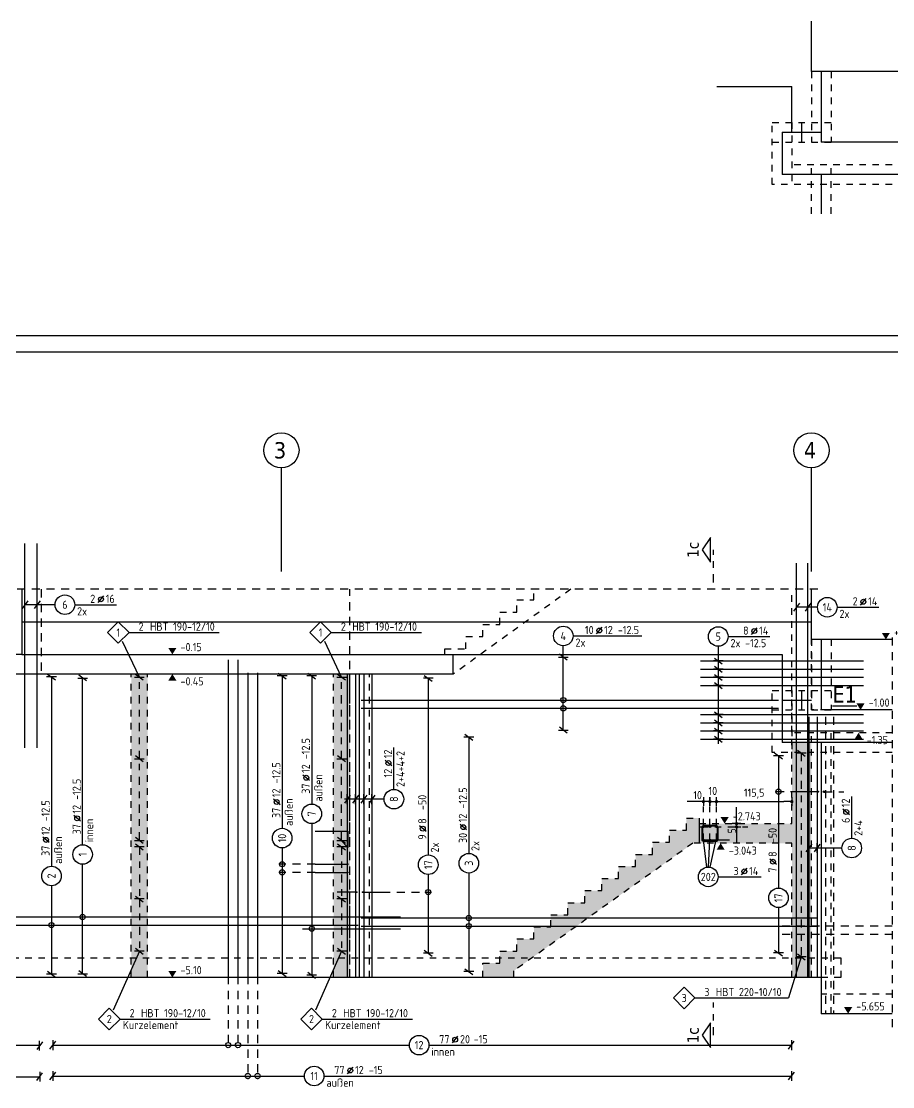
# Model space of a CAD drawing. Extents: x -13 to 84.9, y 0 to 56.9.
# Drawn here: x 12.93 to 26.28, y 18.2 to 34.52 of the extents above; entities that cross this region are included whole.
import ezdxf
from ezdxf.enums import TextEntityAlignment as Align

# ---------------------------------------------------------------- set-up
doc = ezdxf.new("R2010")
doc.units = 0
doc.header["$LTSCALE"] = 0.5
for name, pattern in [('AUSGEZOGEN', [1000.01, 1000, 0.01]), ('DASHDOT2', [0.5, 0.25, -0.125, 0, -0.125]), ('DASHDOTSMALL', [1.05, 0.5, -0.25, 0.05, -0.25]), ('DOT', [0.175, 0.05, -0.125]), ('HIDDEN', [0.375, 0.25, -0.125]), ('HIDDEN2', [0.187, 0.125, -0.062]), ('HIDDEN4', [0.12, 0.02, -0.1]), ('PUNKT', [0.175, 0.05, -0.125]), ('STRICHPUNKT2', [0.55, 0.25, -0.125, 0.05, -0.125]), ('VERDECKT', [0.375, 0.25, -0.125])]:
    doc.linetypes.add(name, pattern=pattern)
for name, color, linetype in [('ACHSEN', 7, 'Continuous'), ('AFB', 7, 'Continuous'), ('AFU', 7, 'Continuous'), ('BETON', 7, 'Continuous'), ('DRUEBER', 7, 'Continuous'), ('Fugenband', 7, 'Continuous'), ('grau_mittel', 7, 'Continuous'), ('HBT', 7, 'Continuous'), ('HILFE', 7, 'Continuous'), ('koten', 7, 'Continuous'), ('MASSE', 7, 'Continuous'), ('RAHMEN', 7, 'Continuous'), ('RND', 7, 'Continuous'), ('SCHNITTE', 7, 'Continuous'), ('SFP_Achsen', 7, 'Continuous'), ('TEXT', 7, 'Continuous'), ('VERDECKT', 7, 'Continuous')]:
    doc.layers.add(name, color=color, linetype=linetype)
doc.layers.add('NOPLOT', color=7, linetype='Continuous', plot=False)
doc.styles.add('helv', font='tahoma.ttf')
doc.styles.add('txt', font='isocp.shx')
doc.linetypes.add('AFU_50K', pattern='A,0.15,["/",Standard,S=0.2,R=0,X=-0.01,Y=-0.1],0.07,["/",Standard,S=0.2,R=0,X=-0.01,Y=-0.1],0.15', length=0.37)
doc.linetypes.add('AFU_50L', pattern='A,0.75,["/",Standard,S=0.2,R=0,X=-0.01,Y=-0.1],0.07,["/",Standard,S=0.2,R=0,X=-0.01,Y=-0.1],0.75', length=1.57)
doc.linetypes.add('AFU_50M', pattern='A,0.45,["/",Standard,S=0.2,R=0,X=-0.01,Y=-0.1],0.07,["/",Standard,S=0.2,R=0,X=-0.01,Y=-0.1],0.45', length=0.97)
doc.dimstyles.new('DOT_I', dxfattribs={"dimscale": 0.5, "dimtxt": 0.25, "dimasz": 0.25, "dimexe": 0.1, "dimexo": 0.3, "dimgap": 0.1, "dimtad": 1, "dimdec": 3, "dimzin": 3, "dimtxsty": 'txt', "dimblk": 'DOT', "dimblk1": 'DOT', "dimblk2": 'DOT', "dimsah": 1, "dimcen": 0.1, "dimse1": 1, "dimse2": 1, "dimazin": 0, "dimtfac": 1, "dimtdec": 4, "dimtix": 1, "dimtmove": 2, "dimatfit": 3, "dimfxl": 0, "dimtvp": 1, "dimtolj": 1, "dimtzin": 0, "dimarcsym": 0})

# ---------------------------------------------------------------- blocks, each defined once
blk = doc.blocks.new('okrd_o')
at = {"layer": 'koten', "color": 7, "linetype": 'Continuous'}
blk.add_solid([(-0.125, 0.202), (0.125, 0.202), (0, 0)], dxfattribs=at)
at = {"layer": 'koten', "style": 'txt'}
blk.add_attdef('OKRD', (0.25, 0.1), '', height=0.25, dxfattribs=at)
blk = doc.blocks.new('okrd_u')
at = {"layer": 'koten', "color": 7, "linetype": 'Continuous'}
blk.add_solid([(-0.125, -0.202), (0.125, -0.202), (0, 0)], dxfattribs=at)
at = {"layer": 'koten', "style": 'txt'}
blk.add_attdef('OKRD', (0.25, -0.35), '', height=0.25, dxfattribs=at)
blk = doc.blocks.new('lei_gre')
at = {"layer": 'RND', "color": 7, "linetype": 'Continuous'}
for p, q in [((-0.09, -0.12), (0.09, 0.12)), ((0, 0.15), (0, -0.15))]:
    blk.add_line(p, q, dxfattribs=at)
blk = doc.blocks.new('RND_LEI')
at = {"layer": 'RND', "color": 7, "linetype": 'Continuous'}
blk.add_line((1.022, 0.066), (1.19, 0.27), dxfattribs=at)
for centre, radius in [((0, 0), 0.3), ((1.106, 0.168), 0.075)]:
    blk.add_circle(centre, radius, dxfattribs=at)
at = {"layer": 'RND', "color": 7, "linetype": 'Continuous', "style": 'txt'}
blk.add_attdef('POSL', text='', height=0.25, dxfattribs=at).set_placement((0, 0), align=Align.MIDDLE)
blk.add_attdef('ANZ', text='', height=0.25, dxfattribs=at).set_placement((0.931, 0.057), align=Align.RIGHT)
for tag, p in [('DUM', (1.253, 0.057)), ('ABSTD', (1.674, 0.057)), ('POSTXT', (0.374, -0.327))]:
    blk.add_attdef(tag, p, '', height=0.25, dxfattribs=at)
blk = doc.blocks.new('HBT_LEI')
at = {"layer": 'HBT', "color": 7, "linetype": 'Continuous'}
blk.add_lwpolyline([(-0.33, 0), (0, 0.33), (0.33, 0), (0, -0.33)], close=True, dxfattribs=at)
at = {"layer": 'HBT', "color": 7, "linetype": 'Continuous', "style": 'txt'}
blk.add_attdef('POSH', text='', height=0.25, dxfattribs=at).set_placement((0, -0.126), align=Align.CENTER)
blk.add_attdef('STKH', text='', height=0.25, dxfattribs=at).set_placement((0.776, 0.055), align=Align.RIGHT)
at = {"layer": 'HBT', "style": 'txt'}
for tag, p in [('ARTH', (0.973, 0.055)), ('TEXTH', (0.415, -0.309))]:
    blk.add_attdef(tag, p, '', height=0.25, dxfattribs=at)
blk = doc.blocks.new('DOT')
at = {"layer": 'MASSE', "color": 7, "linetype": 'Continuous'}
for p, q in [((0, 0), (-1, 0)), ((0, 0.54), (0, -0.54))]:
    blk.add_line(p, q, dxfattribs=at)
at = {"layer": 'MASSE', "color": 7, "linetype": 'Continuous', "const_width": 0.2}
blk.add_lwpolyline([(-0.1, 0, 1), (0.1, 0, 1)], format="xyb", close=True, dxfattribs=at)
blk = doc.blocks.new('*D1211')
at = {"layer": 'Defpoints', "color": 0, "linetype": 'AUSGEZOGEN', "transparency": 16777216}
for p in [(23.383, 22.565), (23.383, 22.565), (23.483, 22.565)]:
    blk.add_point(p, dxfattribs=at)
at = {"layer": 'MASSE', "color": 0, "linetype": 'AUSGEZOGEN', "lineweight": -2, "transparency": 16777216}
for p, q in [((23.258, 22.565), (23.133, 22.565)), ((23.483, 22.565), (23.383, 22.565)), ((23.608, 22.565), (23.733, 22.565))]:
    blk.add_line(p, q, dxfattribs=at)
at = {"layer": 'MASSE', "color": 0, "linetype": 'AUSGEZOGEN', "lineweight": -2, "transparency": 16777216, "xscale": 0.125, "yscale": 0.125, "zscale": 0.125}
blk.add_blockref('DOT', (23.383, 22.565), dxfattribs=at)
at = {"layer": 'MASSE', "color": 0, "linetype": 'AUSGEZOGEN', "lineweight": -2, "transparency": 16777216, "xscale": 0.125, "yscale": 0.125, "zscale": 0.125, "rotation": 180}
blk.add_blockref('DOT', (23.483, 22.565), dxfattribs=at)
at = {"layer": 'MASSE', "color": 0, "linetype": 'AUSGEZOGEN', "transparency": 16777216, "insert": (23.294, 22.664), "char_height": 0.125, "attachment_point": 5, "style": 'txt'}
blk.add_mtext('\\A1;10', dxfattribs=at)
blk = doc.blocks.new('*D1212')
at = {"layer": 'Defpoints', "color": 0, "linetype": 'AUSGEZOGEN', "transparency": 16777216}
for p in [(23.483, 22.565), (23.583, 22.565), (23.583, 22.565)]:
    blk.add_point(p, dxfattribs=at)
at = {"layer": 'MASSE', "color": 0, "linetype": 'AUSGEZOGEN', "lineweight": -2, "transparency": 16777216}
for p, q in [((23.358, 22.565), (23.233, 22.565)), ((23.483, 22.565), (23.583, 22.565)), ((23.708, 22.565), (23.833, 22.565))]:
    blk.add_line(p, q, dxfattribs=at)
at = {"layer": 'MASSE', "color": 0, "linetype": 'AUSGEZOGEN', "lineweight": -2, "transparency": 16777216, "xscale": 0.125, "yscale": 0.125, "zscale": 0.125}
blk.add_blockref('DOT', (23.483, 22.565), dxfattribs=at)
at = {"layer": 'MASSE', "color": 0, "linetype": 'AUSGEZOGEN', "lineweight": -2, "transparency": 16777216, "xscale": 0.125, "yscale": 0.125, "zscale": 0.125, "rotation": 180}
blk.add_blockref('DOT', (23.583, 22.565), dxfattribs=at)
at = {"layer": 'MASSE', "color": 0, "linetype": 'AUSGEZOGEN', "transparency": 16777216, "insert": (23.527, 22.729), "char_height": 0.125, "attachment_point": 5, "style": 'txt'}
blk.add_mtext('\\A1;10', dxfattribs=at)
blk = doc.blocks.new('*D1213')
at = {"layer": 'Defpoints', "color": 0, "linetype": 'AUSGEZOGEN', "transparency": 16777216}
for p in [(23.583, 22.565), (24.738, 22.565), (24.738, 22.565)]:
    blk.add_point(p, dxfattribs=at)
at = {"layer": 'MASSE', "color": 0, "linetype": 'AUSGEZOGEN', "lineweight": -2, "transparency": 16777216}
blk.add_line((23.708, 22.565), (24.613, 22.565), dxfattribs=at)
at = {"layer": 'MASSE', "color": 0, "linetype": 'AUSGEZOGEN', "lineweight": -2, "transparency": 16777216, "xscale": 0.125, "yscale": 0.125, "zscale": 0.125, "rotation": 180}
blk.add_blockref('DOT', (23.583, 22.565), dxfattribs=at)
at = {"layer": 'MASSE', "color": 0, "linetype": 'AUSGEZOGEN', "lineweight": -2, "transparency": 16777216, "xscale": 0.125, "yscale": 0.125, "zscale": 0.125}
blk.add_blockref('DOT', (24.738, 22.565), dxfattribs=at)
at = {"layer": 'MASSE', "color": 0, "linetype": 'AUSGEZOGEN', "transparency": 16777216, "insert": (24.161, 22.687), "char_height": 0.125, "attachment_point": 5, "style": 'txt'}
blk.add_mtext('\\A1;115,5', dxfattribs=at)
blk = doc.blocks.new('SCHN-2')
at = {"layer": 'SCHNITTE', "color": 6, "linetype": 'Continuous'}
blk.add_lwpolyline([(0.378, 0.088), (0, 0.34), (-0.378, 0.088)], close=True, dxfattribs=at)
at = {"layer": 'SCHNITTE', "color": 1, "linetype": 'DASHDOTSMALL', "style": 'helv'}
blk.add_attdef('SCHN-2', text='', height=0.35, dxfattribs=at).set_placement((0, 0.45), align=Align.CENTER)
blk = doc.blocks.new('*D1222')
at = {"layer": 'Defpoints', "color": 0, "linetype": 'AUSGEZOGEN', "transparency": 16777216}
for p in [(23.891, 22.227), (23.891, 22.227), (23.891, 22.177)]:
    blk.add_point(p, dxfattribs=at)
at = {"layer": 'MASSE', "color": 0, "linetype": 'AUSGEZOGEN', "lineweight": -2, "transparency": 16777216}
for p, q in [((23.891, 22.352), (23.891, 22.477)), ((23.891, 22.177), (23.891, 22.227)), ((23.891, 22.052), (23.891, 21.927))]:
    blk.add_line(p, q, dxfattribs=at)
at = {"layer": 'MASSE', "color": 0, "linetype": 'AUSGEZOGEN', "lineweight": -2, "transparency": 16777216, "xscale": 0.125, "yscale": 0.125, "zscale": 0.125}
for p, rotation in [((23.891, 22.227), 270), ((23.891, 22.177), 90)]:
    blk.add_blockref('DOT', p, dxfattribs=dict(at, rotation=rotation))
at = {"layer": 'MASSE', "color": 0, "linetype": 'AUSGEZOGEN', "transparency": 16777216, "insert": (23.819, 22.117), "char_height": 0.125, "attachment_point": 5, "rotation": 90, "style": 'txt'}
blk.add_mtext('\\A1;5', dxfattribs=at)
blk = doc.blocks.new('A1-35-0')
at = {"layer": 'RAHMEN'}
blk.add_line((118.9, 59.4), (0, 59.4), dxfattribs=at)
at = {"layer": 'RAHMEN', "color": 5}
blk.add_line((118.4, 58.9), (2, 58.9), dxfattribs=at)

msp = doc.modelspace()

# ---------------------------------------------------------------- hatches: boundary and pattern name
at = {"layer": 'grau_mittel'}
for points in [[(14.86349, 24.51969), (14.61349, 24.51969), (14.61349, 19.86969), (14.86349, 19.86969)], [(17.71349, 19.86969), (17.96349, 19.86969), (17.96349, 24.51969), (17.71349, 24.51969)], [(23.31849, 22.2271), (23.31849, 22.3121), (23.12349, 22.3121), (23.12349, 22.12691), (22.86349, 22.12691), (22.86349, 21.94173), (22.60349, 21.94173), (22.60349, 21.75654), (22.34349, 21.75654), (22.34349, 21.57136), (22.08349, 21.57136), (22.08349, 21.38617), (21.82349, 21.38617), (21.82349, 21.20099), (21.56349, 21.20099), (21.56349, 21.0158), (21.30349, 21.0158), (21.30349, 20.83061), (21.04349, 20.83061), (21.04349, 20.64543), (20.78349, 20.64543), (20.78349, 20.46024), (20.52349, 20.46024), (20.52349, 20.27506), (20.26349, 20.27506), (20.26349, 20.08987), (20.00349, 20.08987), (20.00349, 19.86969), (20.47397, 19.86969), (20.47397, 19.96969), (23.22217, 21.9271), (24.73849, 21.9271), (24.73849, 19.86969), (25.03849, 19.86969), (25.03849, 23.46969), (24.73849, 23.46969), (24.73849, 22.2271)]]:
    msp.add_hatch(color=61, dxfattribs=at).paths.add_polyline_path(points)

# ---------------------------------------------------------------- linework, layer by layer
at = {"layer": 'ACHSEN', "color": 140, "linetype": 'AUSGEZOGEN'}
for p, q in [((16.91349, 26.08903), (16.91349, 27.67713)), ((25.03849, 26.08903), (25.03849, 27.67713))]:
    msp.add_line(p, q, dxfattribs=at)
at = {"layer": 'ACHSEN', "color": 102, "linetype": 'DASHDOT2'}
for p, q in [((23.38349, 22.1771), (23.38349, 22.48809)), ((23.48349, 22.1771), (23.48349, 22.48809)), ((23.58349, 22.1771), (23.58349, 22.48809)), ((23.33183, 22.1771), (24.06424, 22.1771))]:
    msp.add_line(p, q, dxfattribs=at)
at = {"layer": 'AFB', "color": 1, "linetype": 'AUSGEZOGEN'}
msp.add_line((24.88849, 32.97171), (24.88849, 32.67171), dxfattribs=at)
at = {"layer": 'AFU', "color": 8, "linetype": 'AFU_50M'}
for p, q in [((25.18849, 33.75171), (25.18849, 32.67171)), ((24.73849, 32.82171), (24.73849, 33.52171)), ((24.58849, 32.82171), (25.18849, 32.82171)), ((24.58849, 32.82171), (24.58849, 32.17171)), ((25.18849, 25.04969), (25.18849, 23.96969)), ((24.58849, 24.81969), (24.58849, 23.46969)), ((24.58849, 24.11969), (25.03849, 24.11969))]:
    msp.add_line(p, q, dxfattribs=at)
at = {"layer": 'AFU', "color": 8, "linetype": 'AFU_50L'}
for p, q in [((23.58849, 33.52171), (24.73849, 33.52171)), ((32.82349, 32.67171), (25.18849, 32.67171)), ((32.52349, 32.17171), (24.58849, 32.17171)), ((25.18849, 32.17171), (25.18849, 31.57171)), ((12.93349, 25.31969), (25.03849, 25.31969)), ((12.93349, 24.81969), (24.58849, 24.81969)), ((19.54866, 24.51969), (4.88849, 24.51969)), ((18.11349, 19.86969), (18.11349, 24.51969)), ((26.277, 23.96969), (25.18849, 23.96969)), ((26.277, 23.46969), (24.58849, 23.46969)), ((25.18849, 23.46969), (25.18849, 19.31469)), ((25.18849, 19.86969), (10.78849, 19.86969)), ((26.277, 19.31469), (25.18849, 19.31469))]:
    msp.add_line(p, q, dxfattribs=at)
at = {"layer": 'AFU', "color": 8, "linetype": 'AFU_50K'}
msp.add_line((19.54866, 24.51969), (19.54866, 24.81969), dxfattribs=at)
at = {"layer": 'AFU', "color": 1, "linetype": 'AUSGEZOGEN'}
msp.add_line((24.88849, 24.26969), (24.88849, 23.96969), dxfattribs=at)
at = {"layer": 'BETON', "color": 6, "linetype": 'AUSGEZOGEN'}
for p, q in [((25.03849, 33.75171), (25.03849, 34.52171)), ((32.82349, 33.75171), (25.03849, 33.75171)), ((12.93349, 25.81969), (12.93349, 24.81969)), ((25.03849, 25.04969), (25.03849, 25.81969)), ((26.277, 25.04969), (25.03849, 25.04969)), ((12.93349, 24.81969), (10.88349, 24.81969))]:
    msp.add_line(p, q, dxfattribs=at)
at = {"layer": 'DRUEBER', "color": 7, "linetype": 'DOT'}
for p, q in [((21.35121, 25.81969), (19.54866, 24.51969)), ((20.78349, 25.65469), (20.78349, 25.81969)), ((20.52349, 25.46719), (20.52349, 25.65469)), ((20.52349, 25.65469), (20.78349, 25.65469)), ((20.26349, 25.27969), (20.26349, 25.46719)), ((20.26349, 25.46719), (20.52349, 25.46719)), ((20.00349, 25.09219), (20.00349, 25.27969)), ((20.00349, 25.27969), (20.26349, 25.27969)), ((19.74349, 24.90469), (19.74349, 25.09219)), ((19.74349, 25.09219), (20.00349, 25.09219)), ((12.93349, 24.81969), (19.41849, 24.81969)), ((19.41849, 24.81969), (19.41849, 24.90469)), ((19.41849, 24.90469), (19.74349, 24.90469)), ((14.61349, 24.51969), (10.78849, 24.51969)), ((17.71349, 24.51969), (14.86349, 24.51969)), ((19.54866, 24.51969), (17.96349, 24.51969)), ((23.12349, 22.12691), (23.12349, 22.3121)), ((23.12349, 22.3121), (23.31849, 22.3121)), ((23.31849, 22.3121), (23.31849, 22.2271)), ((23.31849, 22.2271), (24.73849, 22.2271)), ((22.86349, 21.94173), (22.86349, 22.12691)), ((22.86349, 22.12691), (23.12349, 22.12691)), ((23.22217, 21.9271), (20.47397, 19.96969)), ((22.60349, 21.75654), (22.60349, 21.94173)), ((22.60349, 21.94173), (22.86349, 21.94173)), ((24.73849, 21.9271), (23.22217, 21.9271)), ((22.34349, 21.57136), (22.34349, 21.75654)), ((22.34349, 21.75654), (22.60349, 21.75654)), ((22.08349, 21.38617), (22.08349, 21.57136)), ((22.08349, 21.57136), (22.34349, 21.57136)), ((21.82349, 21.20099), (21.82349, 21.38617)), ((21.82349, 21.38617), (22.08349, 21.38617)), ((21.56349, 21.0158), (21.56349, 21.20099)), ((21.56349, 21.20099), (21.82349, 21.20099)), ((21.30349, 20.83061), (21.30349, 21.0158)), ((21.30349, 21.0158), (21.56349, 21.0158)), ((21.04349, 20.64543), (21.04349, 20.83061)), ((21.04349, 20.83061), (21.30349, 20.83061)), ((20.78349, 20.46024), (20.78349, 20.64543)), ((20.78349, 20.64543), (21.04349, 20.64543)), ((20.52349, 20.27506), (20.52349, 20.46024)), ((20.52349, 20.46024), (20.78349, 20.46024)), ((20.26349, 20.08987), (20.26349, 20.27506)), ((20.26349, 20.27506), (20.52349, 20.27506)), ((20.00349, 19.86969), (20.00349, 20.08987)), ((20.00349, 20.08987), (20.26349, 20.08987)), ((20.47397, 19.96969), (20.47397, 19.86969))]:
    msp.add_line(p, q, dxfattribs=at)
at = {"layer": 'DRUEBER', "color": 7, "linetype": 'PUNKT'}
for p, q in [((24.73849, 22.2271), (24.73849, 25.81969)), ((25.03849, 23.96969), (25.03849, 25.04969)), ((14.61349, 19.86969), (14.61349, 24.51969)), ((14.86349, 19.86969), (14.86349, 24.51969)), ((17.71349, 19.86969), (17.71349, 24.51969)), ((17.96349, 19.86969), (17.96349, 24.51969)), ((26.277, 23.96969), (25.03849, 23.96969)), ((25.03849, 19.86969), (25.03849, 23.61969)), ((26.277, 23.61969), (25.03849, 23.61969)), ((24.73849, 19.86969), (24.73849, 21.9271))]:
    msp.add_line(p, q, dxfattribs=at)
at = {"layer": 'Fugenband', "color": 102, "linetype": 'HIDDEN4'}
for p, q in [((25.03849, 33.75171), (25.03849, 32.67171)), ((25.33849, 33.75171), (25.33849, 32.67171)), ((24.43849, 32.02171), (24.43849, 32.97171)), ((24.43849, 32.97171), (25.33849, 32.97171)), ((24.73849, 32.97171), (24.73849, 32.02171)), ((24.43849, 32.67171), (25.33849, 32.67171)), ((32.67349, 32.32171), (24.73849, 32.32171)), ((25.03849, 31.57171), (25.03849, 32.32171)), ((25.33849, 31.57171), (25.33849, 32.32171)), ((32.67349, 32.02171), (24.43849, 32.02171)), ((25.03849, 25.04969), (25.03849, 23.96969)), ((25.33849, 25.04969), (25.33849, 23.96969)), ((17.96349, 19.86969), (17.96349, 24.51969)), ((18.26349, 19.86969), (18.26349, 24.51969)), ((24.43849, 23.31969), (24.43849, 24.26969)), ((24.43849, 24.26969), (25.33849, 24.26969)), ((24.73849, 24.26969), (24.73849, 23.31969)), ((24.43849, 23.96969), (25.33849, 23.96969)), ((26.277, 23.61969), (24.73849, 23.61969)), ((25.03849, 19.86969), (25.03849, 23.61969)), ((25.33849, 19.31469), (25.33849, 23.61969)), ((26.277, 23.31969), (24.43849, 23.31969)), ((10.78849, 20.16969), (25.48849, 20.16969)), ((25.48849, 20.16969), (25.48849, 19.86969)), ((25.48849, 19.86969), (25.18849, 19.86969)), ((26.277, 19.61469), (25.18849, 19.61469))]:
    msp.add_line(p, q, dxfattribs=at)
at = {"layer": 'HBT', "color": 7, "linetype": 'AUSGEZOGEN'}
for p, q in [((14.57909, 25.15596), (15.96087, 25.15596)), ((17.67909, 25.15596), (19.06087, 25.15596)), ((14.73648, 24.46969), (14.47787, 25.02019)), ((17.83648, 24.46969), (17.57787, 25.02019)), ((14.73648, 20.27282), (14.33672, 19.37021)), ((17.83648, 20.27282), (17.43672, 19.37021)), ((24.88317, 20.18583), (24.68828, 19.55645)), ((23.25246, 19.55645), (24.68828, 19.55645)), ((14.44097, 19.23306), (15.82276, 19.23306)), ((17.54097, 19.23306), (18.92276, 19.23306))]:
    msp.add_line(p, q, dxfattribs=at)
at = {"layer": 'HBT', "color": 6, "linetype": 'STRICHPUNKT2'}
for p, q in [((14.73648, 23.21969), (14.73648, 24.46969)), ((17.83648, 23.21969), (17.83648, 24.46969)), ((14.73648, 21.96969), (14.73648, 23.21969)), ((17.83648, 21.96969), (17.83648, 23.21969)), ((24.88317, 23.30838), (24.88317, 20.18583)), ((14.73648, 21.87282), (14.73648, 21.07282)), ((17.83648, 21.87282), (17.83648, 21.07282)), ((14.73648, 21.07282), (14.73648, 20.27282)), ((17.83648, 21.07282), (17.83648, 20.27282))]:
    msp.add_line(p, q, dxfattribs=at)
at = {"layer": 'HBT', "color": 7, "linetype": 'VERDECKT'}
for p, q in [((14.73648, 23.21969), (14.73648, 23.21969)), ((14.73648, 21.07282), (14.73648, 21.07282)), ((17.83648, 21.07282), (17.83648, 21.07282))]:
    msp.add_line(p, q, dxfattribs=at)
at = {"layer": 'HILFE', "color": 102, "linetype": 'HIDDEN'}
for p, q in [((25.13849, 25.81969), (12.83349, 25.81969)), ((26.277, 25.08183), (26.277, 19.06967))]:
    msp.add_line(p, q, dxfattribs=at)
at = {"layer": 'NOPLOT', "color": 191, "linetype": 'AUSGEZOGEN'}
for p, q in [((23.31849, 22.24308), (23.31849, 21.9271)), ((23.38349, 21.9771), (23.78085, 21.9771)), ((23.48349, 21.9701), (23.52196, 21.9701))]:
    msp.add_line(p, q, dxfattribs=at)
at = {"layer": 'NOPLOT', "color": 191, "linetype": 'Continuous'}
msp.add_lwpolyline([(17.43229, 22.11143), (17.93229, 22.11143), (17.93229, 21.86143), (17.82955, 21.97073)], dxfattribs=at)
at = {"layer": 'NOPLOT', "color": 191, "linetype": 'AUSGEZOGEN'}
for points in [[(23.57849, 22.1971), (23.38849, 22.1971, 0.41421356), (23.35849, 22.1671), (23.35849, 21.9871, 0.41421356), (23.38849, 21.9571), (23.57849, 21.9571, 0.41421356), (23.60849, 21.9871), (23.60849, 22.1671, 0.41421356)], [(23.57849, 22.1871), (23.38849, 22.1871, 0.41421356), (23.36849, 22.1671), (23.36849, 21.9871, 0.41421356), (23.38849, 21.9671), (23.57849, 21.9671, 0.41421356), (23.59849, 21.9871), (23.59849, 22.1671, 0.41421356)]]:
    msp.add_lwpolyline(points, format="xyb", close=True, dxfattribs=at)
at = {"layer": 'RND', "color": 102, "linetype": 'AUSGEZOGEN'}
for p, q in [((13.44538, 25.58137), (12.97251, 25.58137)), ((25.13148, 25.54297), (24.80028, 25.54297)), ((23.61014, 24.94407), (23.61014, 23.45019)), ((18.48879, 22.60204), (17.88345, 22.60204)), ((23.43751, 21.55994), (23.38349, 21.9771)), ((23.46292, 21.56106), (23.47999, 21.9771)), ((23.48868, 21.55775), (23.57999, 21.9771)), ((25.50613, 21.85311), (24.99796, 21.85311))]:
    msp.add_line(p, q, dxfattribs=at)
at = {"layer": 'RND', "color": 7, "linetype": 'AUSGEZOGEN'}
for p, q in [((13.74538, 25.58137), (14.38538, 25.58137)), ((25.43148, 25.54297), (26.07148, 25.54297)), ((21.38463, 25.10292), (22.43713, 25.10292)), ((23.76014, 25.09407), (24.40014, 25.09407)), ((21.23463, 24.77648), (21.23463, 24.95292)), ((21.23463, 23.65878), (21.23463, 24.77648)), ((16.92581, 24.48997), (16.92581, 22.15568)), ((17.3793, 24.48983), (17.3793, 22.52719)), ((13.38982, 24.47447), (13.38982, 21.57469)), ((13.86677, 21.90444), (13.86677, 24.45796)), ((19.16493, 24.45446), (19.16493, 21.7477)), ((19.78675, 23.55176), (19.78675, 21.77038)), ((18.63879, 22.75204), (18.63879, 23.39204)), ((24.53373, 23.26722), (24.53373, 21.24015)), ((25.65613, 22.00311), (25.65613, 22.64311)), ((17.3793, 22.22719), (17.3793, 19.90646)), ((16.92581, 21.85568), (16.92581, 19.93002)), ((13.86677, 19.92801), (13.86677, 21.60444)), ((19.16493, 21.4477), (19.16493, 20.24091)), ((19.78675, 21.47038), (19.78675, 19.95921)), ((23.60677, 21.41119), (24.26677, 21.41119)), ((13.38982, 21.27469), (13.38982, 19.92123)), ((24.53373, 20.94015), (24.53373, 20.24522)), ((13.20828, 18.82581), (11.29564, 18.82581)), ((13.40922, 18.83307), (18.87508, 18.83307)), ((19.17508, 18.83307), (24.73116, 18.83307)), ((11.24327, 18.34966), (13.20944, 18.34966)), ((13.40981, 18.35975), (17.26667, 18.35975)), ((17.56667, 18.35975), (24.73437, 18.35975))]:
    msp.add_line(p, q, dxfattribs=at)
at = {"layer": 'RND', "color": 102, "linetype": 'VERDECKT'}
for p, q in [((24.84428, 22.71632), (24.48373, 22.71632)), ((17.43229, 21.6049), (16.87581, 21.6049)), ((17.43229, 21.4799), (16.87581, 21.4799)), ((18.4577, 21.17778), (19.21493, 21.17778)), ((16.09872, 19.88969), (16.09872, 18.78307)), ((16.24872, 19.88969), (16.24872, 18.78307)), ((16.39872, 19.88969), (16.39872, 18.30975)), ((16.54872, 19.88969), (16.54872, 18.30975))]:
    msp.add_line(p, q, dxfattribs=at)
at = {"layer": 'RND', "color": 7, "linetype": 'HIDDEN2'}
for p, q in [((23.38349, 21.9771), (23.38349, 22.1771)), ((23.48349, 21.9771), (23.48349, 22.1771)), ((23.58349, 21.9771), (23.58349, 22.1771))]:
    msp.add_line(p, q, dxfattribs=at)
at = {"layer": 'RND', "color": 1, "linetype": 'AUSGEZOGEN'}
for points in [[(12.98369, 23.38969), (12.98369, 26.51969)], [(13.17164, 23.38969), (13.17164, 26.51969)], [(24.81014, 19.86969), (24.81014, 26.21969)], [(24.98501, 19.86969), (24.98501, 26.21969)], [(16.09872, 24.73969), (16.09872, 19.88969)], [(16.24872, 24.73969), (16.24872, 19.88969)], [(23.33849, 24.71978), (25.83849, 24.71978)], [(16.39872, 24.53969), (16.39872, 19.88969)], [(16.54872, 24.53969), (16.54872, 19.88969)], [(17.92418, 24.51969), (17.92418, 19.86969)], [(18.04969, 24.51969), (18.04969, 19.86969)], [(18.17729, 24.51969), (18.17729, 19.86969)], [(18.3028, 24.51969), (18.3028, 19.86969)], [(23.33849, 24.59478), (25.83849, 24.59478)], [(23.33849, 24.46978), (25.83849, 24.46978)], [(23.33849, 24.34478), (25.83849, 24.34478)], [(18.1361, 24.12001), (24.5361, 24.12001)], [(18.1361, 23.99501), (24.5361, 23.99501)], [(23.33849, 23.89703), (25.83849, 23.89703)], [(24.99918, 23.86586), (24.99918, 19.86969)], [(25.12469, 23.86586), (25.12469, 19.86969)], [(23.33849, 23.77203), (25.83849, 23.77203)], [(23.33849, 23.64703), (25.83849, 23.64703)], [(23.33849, 23.52203), (25.83849, 23.52203)], [(25.14428, 22.71632), (24.84428, 22.71632)], [(17.43229, 21.6049), (17.93229, 21.6049)], [(17.43229, 21.4799), (17.93229, 21.4799)], [(18.06928, 21.17778), (17.76928, 21.17778)], [(18.1577, 21.17778), (18.4577, 21.17778)], [(11.18849, 20.79706), (18.73849, 20.79706)], [(18.1361, 20.78154), (25.1361, 20.78154)], [(11.18849, 20.67206), (18.08849, 20.67206)], [(17.23849, 20.61625), (18.73849, 20.61625)], [(18.1361, 20.65654), (25.1361, 20.65654)]]:
    msp.add_lwpolyline(points, dxfattribs=at)
at = {"layer": 'RND', "color": 7, "linetype": 'HIDDEN'}
for points in [[(25.25229, 23.86586), (25.25229, 19.31469)], [(25.3778, 23.86586), (25.3778, 19.31469)], [(25.2327, 22.71632), (25.5327, 22.71632)], [(24.58849, 20.6586), (26.277, 20.6586)], [(24.58849, 20.5336), (26.277, 20.5336)]]:
    msp.add_lwpolyline(points, dxfattribs=at)
at = {"layer": 'RND', "color": 7, "linetype": 'AUSGEZOGEN'}
for points, const_width in [([(25.13728, 22.71632, 1), (25.15128, 22.71632, 1)], 0.014), ([(23.37999, 22.1771, 1), (23.38699, 22.1771, 1)], 0.007), ([(23.47999, 22.1771, 1), (23.48699, 22.1771, 1)], 0.007), ([(23.57999, 22.1771, 1), (23.58699, 22.1771, 1)], 0.007), ([(23.37999, 21.9771, -1), (23.38699, 21.9771, -1)], 0.007), ([(23.47999, 21.9771, 1), (23.48699, 21.9771, 1)], 0.007), ([(23.57999, 21.9771, -1), (23.58699, 21.9771, -1)], 0.007), ([(17.92604, 21.6049, 1), (17.93854, 21.6049, 1)], 0.0125), ([(17.92604, 21.4799, 1), (17.93854, 21.4799, 1)], 0.0125), ([(18.06228, 21.17778, 1), (18.07628, 21.17778, 1)], 0.014), ([(18.1647, 21.17778, -1), (18.1507, 21.17778, -1)], 0.014)]:
    msp.add_lwpolyline(points, format="xyb", close=True, dxfattribs=dict(at, const_width=const_width))
for centre, radius in [((21.23463, 24.12001), 0.04), ((21.23463, 23.99501), 0.04), ((24.53373, 22.71632), 0.04), ((25.2327, 22.71632), 0.014), ((16.92581, 21.6049), 0.04), ((16.92581, 21.4799), 0.04), ((19.16493, 21.17778), 0.04), ((13.86677, 20.79706), 0.04), ((19.78675, 20.78154), 0.04), ((13.38982, 20.67206), 0.04), ((17.3793, 20.61625), 0.04), ((19.78675, 20.65654), 0.04), ((16.09872, 18.83307), 0.04), ((16.24872, 18.83307), 0.04), ((16.39872, 18.35975), 0.04), ((16.54872, 18.35975), 0.04)]:
    msp.add_circle(centre, radius, dxfattribs=at)
at = {"layer": 'RND', "color": 102, "linetype": 'AUSGEZOGEN'}
for centre in [(23.38349, 22.1771), (23.48349, 22.1771), (23.58349, 22.1771), (23.38349, 21.9771), (23.48349, 21.9771), (23.58349, 21.9771)]:
    msp.add_circle(centre, 0.011, dxfattribs=at)
at = {"layer": 'SCHNITTE', "color": 6, "linetype": 'STRICHPUNKT2'}
for p, q in [((23.5358, 25.92324), (23.5358, 26.42324)), ((23.5358, 18.98377), (23.5358, 19.48377))]:
    msp.add_line(p, q, dxfattribs=at)
at = {"layer": 'SFP_Achsen', "color": 7, "linetype": 'AUSGEZOGEN'}
for centre in [(16.91349, 27.9476), (25.03849, 27.9476)]:
    msp.add_circle(centre, 0.27048, dxfattribs=at)
at = {"layer": 'VERDECKT', "color": 7, "linetype": 'HIDDEN'}
for p, q in [((13.23349, 25.81969), (13.23349, 24.51969)), ((17.96349, 19.86969), (17.96349, 25.81969)), ((13.23349, 24.51969), (10.58349, 24.51969))]:
    msp.add_line(p, q, dxfattribs=at)

# ---------------------------------------------------------------- block references
at = {"layer": 'HBT', "color": 7, "linetype": 'AUSGEZOGEN', "xscale": 0.5, "yscale": 0.5, "zscale": 0.5}
for p, values in [((14.41409, 25.15596), {'POSH': '1', 'STKH': '2', 'ARTH': 'HBT 190-12/10'}), ((17.51409, 25.15596), {'POSH': '1', 'STKH': '2', 'ARTH': 'HBT 190-12/10'}), ((23.08746, 19.55645), {'POSH': '3', 'STKH': '3', 'ARTH': 'HBT 220-10/10'}), ((14.27597, 19.23306), {'POSH': '2', 'STKH': '2', 'ARTH': 'HBT 190-12/10', 'TEXTH': 'Kurzelement'}), ((17.37597, 19.23306), {'POSH': '2', 'STKH': '2', 'ARTH': 'HBT 190-12/10', 'TEXTH': 'Kurzelement'})]:
    msp.add_blockref('HBT_LEI', p, dxfattribs=at).add_auto_attribs(values)
at = {"layer": 'HBT', "color": 6, "linetype": 'STRICHPUNKT2', "xscale": 0.5, "yscale": 0.5, "zscale": 0.5}
for p, rotation in [((14.73648, 24.46969), 90), ((17.83648, 24.46969), 90), ((24.88317, 23.30838), 270), ((14.73648, 23.21969), 90), ((14.73648, 23.21969), 90), ((17.83648, 23.21969), 90), ((14.73648, 21.96969), 90), ((14.73648, 21.87282), 270), ((17.83648, 21.96969), 90), ((17.83648, 21.87282), 270), ((14.73648, 21.07282), 270), ((14.73648, 21.07282), 270), ((17.83648, 21.07282), 270), ((17.83648, 21.07282), 270), ((14.73648, 20.27282), 270), ((17.83648, 20.27282), 270), ((24.88317, 20.18583), 270)]:
    msp.add_blockref('lei_gre', p, dxfattribs=dict(at, rotation=rotation))
at = {"layer": 'koten', "color": 7, "linetype": 'AUSGEZOGEN', "xscale": 0.5, "yscale": 0.5, "zscale": 0.5}
for name, p, values in [('okrd_o', (26.17907, 25.04969), {'OKRD': '+0.08'}), ('okrd_o', (23.70784, 22.2271), {'OKRD': '-2.743'}), ('okrd_u', (23.6469, 21.9271), {'OKRD': '-3.043'})]:
    msp.add_blockref(name, p, dxfattribs=at).add_auto_attribs(values)
at = {"layer": 'koten', "color": 7, "linetype": 'AUSGEZOGEN'}
ref = msp.add_blockref('okrd_o', (15.24291, 24.81969), dxfattribs=dict(at, xscale=0.5, yscale=0.5, zscale=0.5))
ref.add_attrib('OKRD', '-0.15', (15.36791, 24.86969), dxfattribs={"layer": '0', "color": 0, "linetype": 'ByBlock', "height": 0.125, "style": 'txt'})
ref = msp.add_blockref('okrd_u', (15.24291, 24.51969), dxfattribs=dict(at, xscale=0.5, yscale=0.5, zscale=0.5))
ref.add_attrib('OKRD', '-0.45', (15.36791, 24.34469), dxfattribs={"layer": '0', "color": 0, "linetype": 'ByBlock', "height": 0.125, "style": 'txt'})
ref = msp.add_blockref('okrd_o', (25.79097, 23.96969), dxfattribs=dict(at, xscale=0.5, yscale=0.5, zscale=0.5))
ref.add_attrib('OKRD', '-1.00', (25.91597, 24.01969), dxfattribs={"layer": '0', "color": 0, "linetype": 'ByBlock', "height": 0.125, "style": 'txt'})
ref = msp.add_blockref('okrd_u', (25.76051, 23.61969), dxfattribs=dict(at, xscale=0.5, yscale=0.5, zscale=0.5))
ref.add_attrib('OKRD', '-1.35', (25.88551, 23.44469), dxfattribs={"layer": '0', "color": 0, "linetype": 'ByBlock', "height": 0.125, "style": 'txt'})
ref = msp.add_blockref('okrd_o', (15.24291, 19.86969), dxfattribs=dict(at, xscale=0.5, yscale=0.5, zscale=0.5))
ref.add_attrib('OKRD', '-5.10', (15.36791, 19.91969), dxfattribs={"layer": '0', "color": 0, "linetype": 'ByBlock', "height": 0.125, "style": 'txt'})
ref = msp.add_blockref('okrd_o', (25.60105, 19.31469), dxfattribs=dict(at, xscale=0.5, yscale=0.5, zscale=0.5))
ref.add_attrib('OKRD', '-5.655', (25.72605, 19.36469), dxfattribs={"layer": '0', "color": 0, "linetype": 'ByBlock', "height": 0.125, "style": 'txt'})
at = {"layer": 'RAHMEN', "color": 7, "linetype": 'AUSGEZOGEN', "xscale": 0.5, "yscale": 0.5, "zscale": 0.5}
msp.add_blockref('A1-35-0', (0, 0), dxfattribs=at)
at = {"layer": 'RND', "color": 102, "linetype": 'AUSGEZOGEN', "xscale": 0.5, "yscale": 0.5, "zscale": 0.5}
for p, rotation in [((12.98369, 25.58137), 180), ((13.17164, 25.58137), 180), ((24.81014, 25.54297), 180), ((24.98501, 25.54297), 180), ((23.61014, 24.71978), 270), ((23.61014, 24.59478), 270), ((23.61014, 24.46978), 270), ((23.61014, 24.34478), 270), ((23.61014, 23.89703), 270), ((23.61014, 23.77203), 270), ((23.61014, 23.64703), 270), ((23.61014, 23.52203), 270), ((17.92418, 22.60204), 180), ((18.04969, 22.60204), 180), ((18.17729, 22.60204), 180), ((18.3028, 22.60204), 180), ((24.99918, 21.85311), 180.0000000000006), ((25.12469, 21.85311), 180.0000000000006)]:
    msp.add_blockref('lei_gre', p, dxfattribs=dict(at, rotation=rotation))
at = {"layer": 'RND', "color": 7, "linetype": 'AUSGEZOGEN', "xscale": 0.5, "yscale": 0.5, "zscale": 0.5}
for p, values in [((13.59538, 25.58137), {'POSL': '6', 'DUM': '16', 'ANZ': '2', 'POSTXT': '2x'}), ((25.28148, 25.54297), {'POSL': '14', 'DUM': '14', 'ANZ': '2', 'POSTXT': '2x'}), ((21.23463, 25.10292), {'POSL': '4', 'DUM': '12', 'ANZ': '10', 'ABSTD': '-12.5', 'POSTXT': '2x'}), ((23.61014, 25.09407), {'POSL': '5', 'DUM': '14', 'ANZ': '8', 'POSTXT': '2x -12.5'}), ((23.45677, 21.41119), {'POSL': '202', 'DUM': '14', 'ANZ': '3'}), ((19.02508, 18.83307), {'POSL': '12', 'DUM': '20', 'ANZ': '77', 'ABSTD': '-15', 'POSTXT': 'innen'}), ((17.41667, 18.35975), {'POSL': '11', 'DUM': '12', 'ANZ': '77', 'ABSTD': '-15', 'POSTXT': 'außen'})]:
    msp.add_blockref('RND_LEI', p, dxfattribs=at).add_auto_attribs(values)
for p, rotation in [((21.23463, 24.77648), 90), ((13.38982, 24.47447), 270), ((13.86677, 24.45796), 90), ((16.92581, 24.48997), 270), ((17.3793, 24.48983), 270), ((19.16493, 24.45446), 270), ((21.23463, 23.65878), 90), ((19.78675, 23.55176), 270), ((24.53373, 23.26722), 270), ((19.16493, 20.24091), 270), ((24.53373, 20.24522), 270), ((13.38982, 19.92123), 270), ((13.86677, 19.92801), 90), ((16.92581, 19.93002), 270), ((17.3793, 19.90646), 270), ((19.78675, 19.95921), 270), ((13.20828, 18.82581), 180)]:
    msp.add_blockref('lei_gre', p, dxfattribs=dict(at, rotation=rotation))
at = {"layer": 'RND', "color": 7, "linetype": 'AUSGEZOGEN', "xscale": 0.5, "yscale": 0.5, "zscale": 0.5, "rotation": 90}
for p, values in [((17.3793, 22.37719), {'POSL': '7', 'DUM': '12', 'ANZ': '37', 'ABSTD': '-12.5', 'POSTXT': 'außen'}), ((18.63879, 22.60204), {'POSL': '8', 'DUM': '12', 'ANZ': '12', 'POSTXT': '2+4+4+2'}), ((16.92581, 22.00568), {'POSL': '10', 'DUM': '12', 'ANZ': '37', 'ABSTD': '-12.5', 'POSTXT': 'außen'}), ((13.86677, 21.75444), {'POSL': '1', 'DUM': '12', 'ANZ': '37', 'ABSTD': '-12.5', 'POSTXT': 'innen'}), ((19.78675, 21.62038), {'POSL': '3', 'DUM': '12', 'ANZ': '30', 'ABSTD': '-12.5', 'POSTXT': '2x'}), ((13.38982, 21.42469), {'POSL': '2', 'DUM': '12', 'ANZ': '37', 'ABSTD': '-12.5', 'POSTXT': 'außen'}), ((19.16493, 21.5977), {'POSL': '17', 'DUM': '8', 'ANZ': '9', 'ABSTD': '-50', 'POSTXT': '2x'}), ((25.65613, 21.85311), {'POSL': '8', 'DUM': '12', 'ANZ': '6', 'POSTXT': '2+4'}), ((24.53373, 21.09015), {'POSL': '17', 'DUM': '8', 'ANZ': '7', 'ABSTD': '-50'})]:
    msp.add_blockref('RND_LEI', p, dxfattribs=at).add_auto_attribs(values)
at = {"layer": 'RND', "color": 7, "linetype": 'AUSGEZOGEN', "xscale": 0.5, "yscale": 0.5, "zscale": 0.5}
for p in [(13.40922, 18.83307), (24.73116, 18.83307), (13.20944, 18.34966), (13.40981, 18.35975), (24.73437, 18.35975)]:
    msp.add_blockref('lei_gre', p, dxfattribs=at)
at = {"layer": 'SCHNITTE', "color": 6, "linetype": 'STRICHPUNKT2', "xscale": 0.5, "yscale": 0.5, "zscale": 0.5, "rotation": 90}
for p in [(23.5358, 26.42324), (23.5358, 18.98377)]:
    msp.add_blockref('SCHN-2', p, dxfattribs=at).add_auto_attribs({'SCHN-2': '1c'})

# ---------------------------------------------------------------- texts
at = {"layer": 'SFP_Achsen', "color": 6, "linetype": 'AUSGEZOGEN', "style": 'helv'}
for s, p in [('3', (16.79944, 27.82322)), ('4', (24.92444, 27.82322))]:
    msp.add_text(s, height=0.25, dxfattribs=at).set_placement(p)
at = {"layer": 'TEXT', "color": 6, "linetype": 'AUSGEZOGEN', "style": 'helv'}
msp.add_text('%%UE1', height=0.25, dxfattribs=at).set_placement((25.35973, 24.08275))

# ---------------------------------------------------------------- dimensions: what is measured, and where the dimension line sits
at = {"layer": 'MASSE', "color": 7, "linetype": 'AUSGEZOGEN'}
for base, p2, picture, middle in [((23.38349, 22.56488), (23.38349, 22.56488), '*D1211', (23.29381, 22.66355)), ((23.58349, 22.56488), (23.58349, 22.56488), '*D1212', (23.52747, 22.72858))]:
    dim = msp.add_linear_dim(base=base, p1=(23.48349, 22.56488), p2=p2, dimstyle='DOT_I', override={"dimdec": 0, "dimlfac": 100}, dxfattribs=at)
    dim.commit()
    dim.dimension.update_dxf_attribs({"geometry": picture, "text_midpoint": middle, "dimtype": 160})
dim = msp.add_linear_dim(base=(24.73849, 22.56488), p1=(23.58349, 22.56488), p2=(24.73849, 22.56488), dimstyle='DOT_I', override={"dimdec": 1, "dimlfac": 100}, dxfattribs=at)
dim.commit()
dim.dimension.update_dxf_attribs({"geometry": '*D1213', "text_midpoint": (24.16099, 22.68675)})
dim = msp.add_linear_dim(base=(23.89132, 22.2271), p1=(23.89132, 22.1771), p2=(23.89132, 22.2271), angle=90, dimstyle='DOT_I', override={"dimdec": 0, "dimlfac": 100}, dxfattribs=at)
dim.commit()
dim.dimension.update_dxf_attribs({"geometry": '*D1222', "text_midpoint": (23.81882, 22.11719), "dimtype": 160})

doc.saveas('drawing.dxf')
